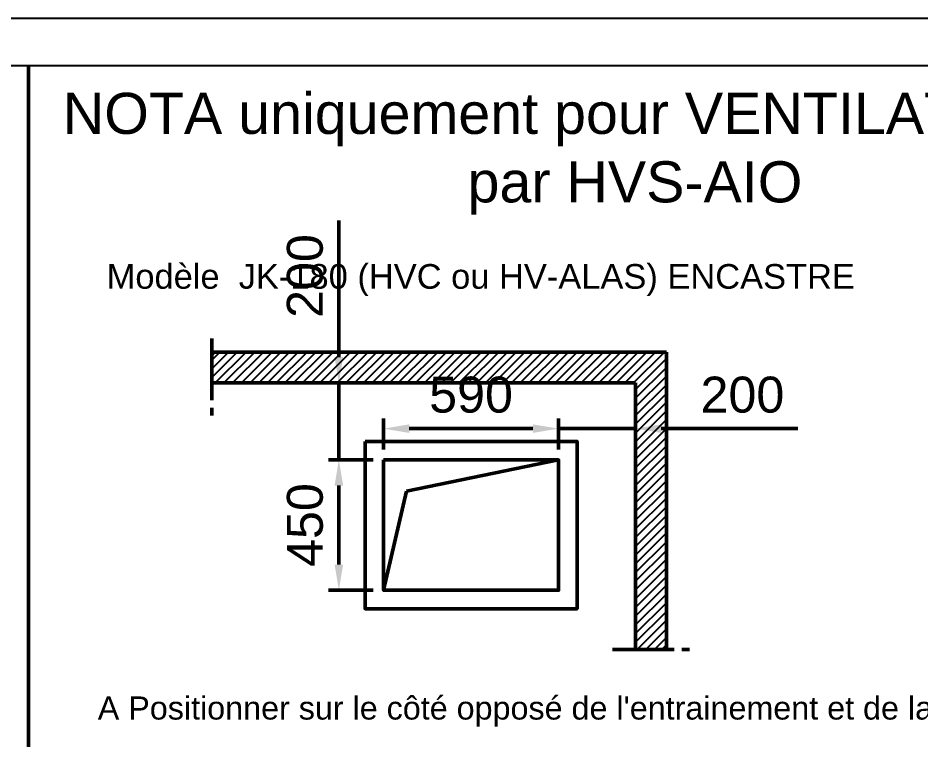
# Paper-space layout 'ldTemplatePARS001R3OrderA3BWPP03 (2)' of a CAD drawing. Header units: millimetres. Extents: x 302 to 722, y -383 to -86.
# Drawn here: x 468.8 to 556.7, y -156.3 to -86 of the extents above; entities that cross this region are included whole.
import ezdxf

# ---------------------------------------------------------------- set-up
doc = ezdxf.new("R2010")
doc.units = ezdxf.units.MM
doc.linetypes.add('AM_ISO08W050x2', pattern=[9, 6, -0.75, 1.5, -0.75])
doc.layers.add('AM_0', color=7, linetype='Continuous', lineweight=50)
doc.layers.add('AM_6', color=2, linetype='Continuous', lineweight=35)
doc.layers.add('DXF', color=7, linetype='Continuous')
doc.layers.add('DXF_FETT', color=7, linetype='Continuous')
doc.styles.add('LD', font='ARIALUNI.TTF')
doc.styles.get("Standard").update_dxf_attribs({"font": 'ARIALUNI.TTF'})
doc.dimstyles.new('AM_DIN', dxfattribs={"dimtxt": 3.5, "dimasz": 2.5, "dimexe": 1, "dimexo": 1, "dimgap": 1.5, "dimtad": 1, "dimdsep": 46, "dimtxsty": 'Standard', "dimcen": 0, "dimclrd": 256, "dimclre": 256, "dimclrt": 2, "dimadec": 0, "dimazin": 2, "dimtp": 0.1, "dimtm": 0.1, "dimtfac": 0.71, "dimtdec": 3, "dimtmove": 0, "dimatfit": 3, "dimfxl": 1, "dimlwd": -1, "dimlwe": -1, "dimarcsym": 0})

# ---------------------------------------------------------------- blocks, each defined once
blk = doc.blocks.new('*D596')
at = {"layer": 'AM_0', "transparency": 16777216}
for p, q in [((504.357, -128.007), (504.357, -124.967)), ((521.403, -128.007), (521.403, -124.967)), ((506.857, -125.967), (518.903, -125.967))]:
    blk.add_line(p, q, dxfattribs=at)
for points in [[(506.857, -125.55), (506.857, -126.384), (504.357, -125.967)], [(518.903, -125.55), (518.903, -126.384), (521.403, -125.967)]]:
    blk.add_solid(points, dxfattribs=at)
at = {"layer": 'Defpoints', "color": 0, "transparency": 16777216}
for p in [(521.403, -125.967), (504.357, -129.007), (521.403, -129.007)]:
    blk.add_point(p, dxfattribs=at)
at = {"layer": 'AM_0', "color": 2, "transparency": 16777216, "insert": (512.88, -122.679), "char_height": 3.5, "attachment_point": 5}
blk.add_mtext('590', dxfattribs=at)
blk = doc.blocks.new('*D597')
at = {"layer": 'AM_0', "transparency": 16777216}
for p, q in [((503.357, -129.007), (499.011, -129.007)), ((500.011, -131.507), (500.011, -139.196)), ((503.357, -141.696), (499.011, -141.696))]:
    blk.add_line(p, q, dxfattribs=at)
for points in [[(499.594, -131.507), (500.427, -131.507), (500.011, -129.007)], [(499.594, -139.196), (500.427, -139.196), (500.011, -141.696)]]:
    blk.add_solid(points, dxfattribs=at)
at = {"layer": 'Defpoints', "color": 0, "transparency": 16777216}
for p in [(504.357, -129.007), (500.011, -141.696), (504.357, -141.696)]:
    blk.add_point(p, dxfattribs=at)
at = {"layer": 'AM_0', "color": 2, "transparency": 16777216, "insert": (496.722, -135.351), "char_height": 3.5, "attachment_point": 5, "rotation": 90}
blk.add_mtext('450', dxfattribs=at)
blk = doc.blocks.new('*D598')
at = {"layer": 'AM_0', "transparency": 16777216}
for p, q in [((500.011, -119.007), (500.011, -105.719)), ((501.347, -121.507), (499.011, -121.507)), ((500.011, -129.007), (500.011, -121.507)), ((503.357, -129.007), (499.011, -129.007)), ((500.011, -131.507), (500.011, -134.007))]:
    blk.add_line(p, q, dxfattribs=at)
for points in [[(499.594, -119.007), (500.427, -119.007), (500.011, -121.507)], [(499.594, -131.507), (500.427, -131.507), (500.011, -129.007)]]:
    blk.add_solid(points, dxfattribs=at)
at = {"layer": 'Defpoints', "color": 0, "transparency": 16777216}
for p in [(500.011, -121.507), (502.347, -121.507), (504.357, -129.007)]:
    blk.add_point(p, dxfattribs=at)
at = {"layer": 'AM_0', "color": 2, "transparency": 16777216, "insert": (496.722, -111.113), "char_height": 3.5, "attachment_point": 5, "rotation": 90}
blk.add_mtext('200', dxfattribs=at)
blk = doc.blocks.new('*D599')
at = {"layer": 'AM_0', "transparency": 16777216}
for p, q in [((521.403, -128.007), (521.403, -124.967)), ((528.903, -128.007), (528.903, -124.967)), ((518.903, -125.967), (516.403, -125.967)), ((521.403, -125.967), (528.903, -125.967)), ((531.403, -125.967), (544.691, -125.967))]:
    blk.add_line(p, q, dxfattribs=at)
for points in [[(518.903, -125.55), (518.903, -126.384), (521.403, -125.967)], [(531.403, -125.55), (531.403, -126.384), (528.903, -125.967)]]:
    blk.add_solid(points, dxfattribs=at)
at = {"layer": 'Defpoints', "color": 0, "transparency": 16777216}
for p in [(528.903, -125.967), (521.403, -129.007), (528.903, -129.007)]:
    blk.add_point(p, dxfattribs=at)
at = {"layer": 'AM_0', "color": 2, "transparency": 16777216, "insert": (539.297, -122.679), "char_height": 3.5, "attachment_point": 5}
blk.add_mtext('200', dxfattribs=at)

psp = doc.layouts.new('ldTemplatePARS001R3OrderA3BWPP03 (2)')

# ---------------------------------------------------------------- linework, layer by layer
for p, q in [((487.646, -119.286), (488.426, -118.507)), ((487.646, -120.135), (489.275, -118.507)), ((487.646, -120.983), (490.123, -118.507)), ((487.972, -121.507), (490.972, -118.507)), ((488.82, -121.507), (491.82, -118.507)), ((489.669, -121.507), (492.669, -118.507)), ((490.517, -121.507), (493.517, -118.507)), ((491.366, -121.507), (494.366, -118.507)), ((492.214, -121.507), (495.214, -118.507)), ((493.063, -121.507), (496.063, -118.507)), ((493.911, -121.507), (496.911, -118.507)), ((494.76, -121.507), (497.76, -118.507)), ((495.608, -121.507), (498.608, -118.507)), ((496.457, -121.507), (499.457, -118.507)), ((497.305, -121.507), (500.305, -118.507)), ((498.154, -121.507), (501.154, -118.507)), ((499.003, -121.507), (502.003, -118.507)), ((499.851, -121.507), (502.851, -118.507)), ((500.7, -121.507), (503.7, -118.507)), ((501.548, -121.507), (504.548, -118.507)), ((502.397, -121.507), (505.397, -118.507)), ((503.245, -121.507), (506.245, -118.507)), ((504.094, -121.507), (507.094, -118.507)), ((504.942, -121.507), (507.942, -118.507)), ((505.791, -121.507), (508.791, -118.507)), ((506.639, -121.507), (509.639, -118.507)), ((507.488, -121.507), (510.488, -118.507)), ((508.336, -121.507), (511.336, -118.507)), ((509.185, -121.507), (512.185, -118.507)), ((510.033, -121.507), (513.033, -118.507)), ((510.882, -121.507), (513.882, -118.507)), ((511.73, -121.507), (514.73, -118.507)), ((512.579, -121.507), (515.579, -118.507)), ((513.428, -121.507), (516.428, -118.507)), ((514.276, -121.507), (517.276, -118.507)), ((515.125, -121.507), (518.125, -118.507)), ((515.973, -121.507), (518.973, -118.507)), ((516.822, -121.507), (519.822, -118.507)), ((517.67, -121.507), (520.67, -118.507)), ((518.519, -121.507), (521.519, -118.507)), ((519.367, -121.507), (522.367, -118.507)), ((520.216, -121.507), (523.216, -118.507)), ((521.064, -121.507), (524.064, -118.507)), ((521.913, -121.507), (524.913, -118.507)), ((522.761, -121.507), (525.761, -118.507)), ((523.61, -121.507), (526.61, -118.507)), ((524.458, -121.507), (527.458, -118.507)), ((525.307, -121.507), (528.307, -118.507)), ((526.155, -121.507), (529.155, -118.507)), ((527.004, -121.507), (530.004, -118.507)), ((527.852, -121.507), (530.852, -118.507)), ((528.701, -121.507), (531.701, -118.507)), ((528.903, -122.153), (531.903, -119.153)), ((528.903, -123.002), (531.903, -120.002)), ((528.903, -123.85), (531.903, -120.85)), ((528.903, -124.699), (531.903, -121.699)), ((528.903, -125.547), (531.903, -122.547)), ((528.903, -126.396), (531.903, -123.396)), ((528.903, -127.244), (531.903, -124.244)), ((528.903, -128.093), (531.903, -125.093)), ((528.903, -128.942), (531.903, -125.942)), ((528.903, -129.79), (531.903, -126.79)), ((528.903, -130.639), (531.903, -127.639)), ((528.903, -131.487), (531.903, -128.487)), ((528.903, -132.336), (531.903, -129.336)), ((528.903, -133.184), (531.903, -130.184)), ((528.903, -134.033), (531.903, -131.033)), ((528.903, -134.881), (531.903, -131.881)), ((528.903, -135.73), (531.903, -132.73)), ((528.903, -136.578), (531.903, -133.578)), ((528.903, -137.427), (531.903, -134.427)), ((528.903, -138.275), (531.903, -135.275)), ((528.903, -139.124), (531.903, -136.124)), ((528.903, -139.972), (531.903, -136.972)), ((528.903, -140.821), (531.903, -137.821)), ((528.903, -141.669), (531.903, -138.669)), ((528.903, -142.518), (531.903, -139.518)), ((528.903, -143.366), (531.903, -140.366)), ((528.903, -144.215), (531.903, -141.215)), ((528.903, -145.064), (531.903, -142.064)), ((528.903, -145.912), (531.903, -142.912)), ((528.903, -146.761), (531.903, -143.761)), ((529.051, -147.461), (531.903, -144.609)), ((529.899, -147.461), (531.903, -145.458)), ((530.748, -147.461), (531.903, -146.306)), ((531.596, -147.461), (531.903, -147.155))]:
    psp.add_line(p, q)
at = {"layer": 'AM_0'}
for p, q in [((469.786, -157.575), (469.786, -90.65)), ((487.646, -118.705), (487.844, -118.507)), ((487.646, -118.507), (531.903, -118.507)), ((531.903, -118.507), (531.903, -147.461)), ((487.646, -121.507), (528.903, -121.507)), ((528.903, -121.507), (528.903, -147.461)), ((521.403, -129.007), (506.598, -132.06)), ((506.598, -132.06), (504.357, -141.696)), ((531.63, -147.461), (531.903, -147.188))]:
    psp.add_line(p, q, dxfattribs=at)
at = {"layer": 'AM_0', "linetype": 'AM_ISO08W050x2'}
for p, q in [((487.646, -117.201), (487.646, -124.701)), ((526.653, -147.461), (534.153, -147.461))]:
    psp.add_line(p, q, dxfattribs=at)
at = {"layer": 'AM_0'}
for points in [[(502.557, -127.207), (523.203, -127.207), (523.203, -143.496), (502.557, -143.496)], [(504.357, -129.007), (521.403, -129.007), (521.403, -141.696), (504.357, -141.696)]]:
    psp.add_lwpolyline(points, close=True, dxfattribs=at)
at = {"layer": 'DXF'}
psp.add_line((302, -86), (722, -86), dxfattribs=at)
at = {"layer": 'DXF_FETT'}
psp.add_line((717, -90.65), (311.65, -90.65), dxfattribs=at)

# ---------------------------------------------------------------- texts
at = {"style": 'LD'}
psp.add_text("A Positionner sur le côté opposé de l'entrainement et de la porte palière du dernier niveau.", height=2.25, dxfattribs=at).set_placement((476.54, -154.285))
at = {"layer": 'AM_0'}
for s, p in [('NOTA uniquement pour VENTILATION REGULEE', (473.135, -97.276)), ('par HVS-AIO', (512.535, -103.943))]:
    psp.add_text(s, height=4, dxfattribs=at).set_placement(p)
at = {"layer": 'AM_6', "color": 7}
psp.add_text('Modèle  JK-180 (HVC ou HV-ALAS) ENCASTRE ', height=2.4, dxfattribs=at).set_placement((477.405, -112.347))

# ---------------------------------------------------------------- dimensions: what is measured, and where the dimension line sits
at = {"layer": 'AM_0'}
for base, p2, text, picture, middle in [((500.011, -121.507), (502.347, -121.507), '200', '*D598', (496.722, -111.113)), ((500.011, -141.696), (504.357, -141.696), '450', '*D597', (496.722, -135.351))]:
    dim = psp.add_linear_dim(base=base, p1=(504.357, -129.007), p2=p2, angle=90, text=text, dimstyle='AM_DIN', dxfattribs=at)
    dim.commit()
    dim.dimension.update_dxf_attribs({"geometry": picture, "text_midpoint": middle})
for base, p1, p2, text, picture, middle in [((521.403, -125.967), (504.357, -129.007), (521.403, -129.007), '590', '*D596', (512.88, -122.679)), ((528.903, -125.967), (521.403, -129.007), (528.903, -129.007), '200', '*D599', (539.297, -122.679))]:
    dim = psp.add_linear_dim(base=base, p1=p1, p2=p2, text=text, dimstyle='AM_DIN', dxfattribs=at)
    dim.commit()
    dim.dimension.update_dxf_attribs({"geometry": picture, "text_midpoint": middle})

doc.saveas('drawing.dxf')
